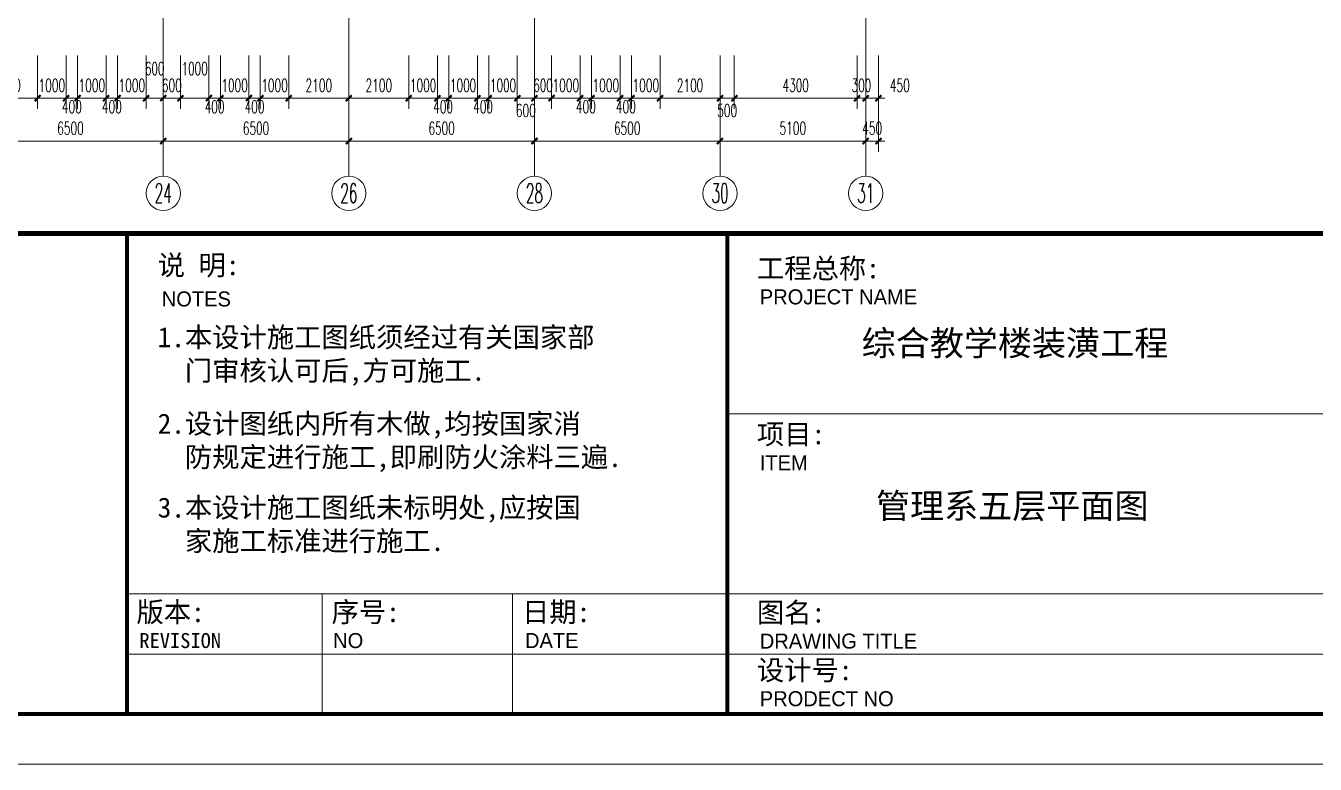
# Model space of a CAD drawing. Extents: x 2719331 to 3465925, y -270324 to -167476.
# Drawn here: x 3397543 to 3442701, y -269703 to -243851 of the extents above; entities that cross this region are included whole.
import ezdxf
from ezdxf.enums import TextEntityAlignment as Align

# ---------------------------------------------------------------- set-up
doc = ezdxf.new("R2010")
doc.units = 0
doc.header["$LTSCALE"] = 1500
doc.header["$MEASUREMENT"] = 0
doc.layers.get('0').update_dxf_attribs({"linetype": 'CONTINUOUS', "lineweight": 0})
doc.layers.get('DEFPOINTS').update_dxf_attribs({"linetype": 'CONTINUOUS', "lineweight": 5})
for name, color, linetype, lineweight in [('AXIS', 7, 'CONTINUOUS', 5), ('AXIS_TEXT', 7, 'CONTINUOUS', 5), ('我的', 7, 'CONTINUOUS', 5)]:
    doc.layers.add(name, color=color, linetype=linetype, lineweight=lineweight)
doc.styles.add('COMPLEX', font='COMPLEX')
doc.styles.add('DIM_FONT', font='romans.shx', dxfattribs={"width": 0.6})
doc.styles.get("Standard").update_dxf_attribs({"font": 'SIMHEI.TTF', "height": 1.2})
doc.dimstyles.new('DIMN150', dxfattribs={"dimscale": 1.5, "dimtxt": 300, "dimasz": 1, "dimexe": 250, "dimexo": 300, "dimgap": 150, "dimtad": 1, "dimdec": 0, "dimdsep": 46, "dimtxsty": 'DIM_FONT', "dimblk": '_DIMX', "dimcen": 2.5, "dimdle": 0.3, "dimclrd": 7, "dimclre": 256, "dimclrt": 256, "dimadec": 0, "dimazin": 0, "dimtfac": 1, "dimtdec": 0, "dimtix": 1, "dimtmove": 2, "dimatfit": 3, "dimldrblk": '_DIMX', "dimfxl": 1, "dimtvp": 1, "dimtolj": 1, "dimtzin": 0, "dimlwd": -1, "dimlwe": -1, "dimarcsym": 0})

# ---------------------------------------------------------------- blocks, each defined once
blk = doc.blocks.new('_AXISO')
blk.add_circle((0, 0), 0.5)
at = {"layer": 'AXIS_TEXT', "style": 'COMPLEX', "width": 1.041667}
blk.add_attdef('A', text='', height=0.56, dxfattribs=at).set_placement((-0.25, -0.28), (0.25, -0.28), align=Align.FIT)
blk = doc.blocks.new('_DIMX')
blk.add_line((-150, 0), (150, 0))
at = {"const_width": 50}
blk.add_lwpolyline([(-70, -70), (70, 70)], dxfattribs=at)
blk = doc.blocks.new('*D1320')
at = {"layer": 'DEFPOINTS', "color": 0, "lineweight": 25}
for p in [(3421857, -244449), (3426957, -244436), (3421857, -247886)]:
    blk.add_point(p, dxfattribs=at)
at = {"layer": '我的'}
for p, q in [((3421857, -244899), (3421857, -248261)), ((3426957, -244886), (3426957, -248261))]:
    blk.add_line(p, q, dxfattribs=at)
at = {"layer": '我的', "color": 7}
blk.add_line((3426956, -247886), (3421859, -247886), dxfattribs=at)
at = {"layer": '我的', "color": 7, "xscale": 1.5, "yscale": 1.5, "zscale": 1.5, "rotation": 180}
blk.add_blockref('_DIMX', (3421857, -247886), dxfattribs=at)
at = {"layer": '我的', "color": 7, "xscale": 1.5, "yscale": 1.5, "zscale": 1.5}
blk.add_blockref('_DIMX', (3426957, -247886), dxfattribs=at)
at = {"layer": '我的', "lineweight": 0, "insert": (3424407, -247436), "char_height": 450, "attachment_point": 5, "style": 'DIM_FONT'}
blk.add_mtext('\\A1;5100', dxfattribs=at)
blk = doc.blocks.new('*D1321')
at = {"layer": 'DEFPOINTS', "color": 0, "lineweight": 25}
for p in [(3400357, -244436), (3400757, -244436), (3400357, -246386)]:
    blk.add_point(p, dxfattribs=at)
at = {"layer": '我的'}
for p, q in [((3400357, -244886), (3400357, -246761)), ((3400757, -244886), (3400757, -246761))]:
    blk.add_line(p, q, dxfattribs=at)
at = {"layer": '我的', "color": 7}
for p, q in [((3400356, -246386), (3400354, -246386)), ((3400757, -246386), (3400357, -246386)), ((3400759, -246386), (3400760, -246386))]:
    blk.add_line(p, q, dxfattribs=at)
at = {"layer": '我的', "color": 7, "xscale": 1.5, "yscale": 1.5, "zscale": 1.5}
blk.add_blockref('_DIMX', (3400357, -246386), dxfattribs=at)
at = {"layer": '我的', "color": 7, "xscale": 1.5, "yscale": 1.5, "zscale": 1.5, "rotation": 180}
blk.add_blockref('_DIMX', (3400757, -246386), dxfattribs=at)
at = {"layer": '我的', "lineweight": 0, "insert": (3400557, -246686), "char_height": 450, "attachment_point": 5, "style": 'DIM_FONT'}
blk.add_mtext('\\A1;400', dxfattribs=at)
blk = doc.blocks.new('*D1322')
at = {"layer": 'DEFPOINTS', "color": 0, "lineweight": 25}
for p in [(3399357, -244436), (3400357, -244436), (3399357, -246386)]:
    blk.add_point(p, dxfattribs=at)
at = {"layer": '我的'}
for p, q in [((3399357, -244886), (3399357, -246761)), ((3400357, -244886), (3400357, -246761))]:
    blk.add_line(p, q, dxfattribs=at)
at = {"layer": '我的', "color": 7}
for p, q in [((3399356, -246386), (3399354, -246386)), ((3400357, -246386), (3399357, -246386)), ((3400359, -246386), (3400360, -246386))]:
    blk.add_line(p, q, dxfattribs=at)
at = {"layer": '我的', "color": 7, "xscale": 1.5, "yscale": 1.5, "zscale": 1.5}
blk.add_blockref('_DIMX', (3399357, -246386), dxfattribs=at)
at = {"layer": '我的', "color": 7, "xscale": 1.5, "yscale": 1.5, "zscale": 1.5, "rotation": 180}
blk.add_blockref('_DIMX', (3400357, -246386), dxfattribs=at)
at = {"layer": '我的', "lineweight": 0, "insert": (3399857, -245936), "char_height": 450, "attachment_point": 5, "style": 'DIM_FONT'}
blk.add_mtext('\\A1;1000', dxfattribs=at)
blk = doc.blocks.new('*D1323')
at = {"layer": 'DEFPOINTS', "color": 0, "lineweight": 25}
for p in [(3398957, -244436), (3399357, -244436), (3398957, -246386)]:
    blk.add_point(p, dxfattribs=at)
at = {"layer": '我的'}
for p, q in [((3398957, -244886), (3398957, -246761)), ((3399357, -244886), (3399357, -246761))]:
    blk.add_line(p, q, dxfattribs=at)
at = {"layer": '我的', "color": 7}
for p, q in [((3398956, -246386), (3398954, -246386)), ((3399357, -246386), (3398957, -246386)), ((3399359, -246386), (3399360, -246386))]:
    blk.add_line(p, q, dxfattribs=at)
at = {"layer": '我的', "color": 7, "xscale": 1.5, "yscale": 1.5, "zscale": 1.5}
blk.add_blockref('_DIMX', (3398957, -246386), dxfattribs=at)
at = {"layer": '我的', "color": 7, "xscale": 1.5, "yscale": 1.5, "zscale": 1.5, "rotation": 180}
blk.add_blockref('_DIMX', (3399357, -246386), dxfattribs=at)
at = {"layer": '我的', "lineweight": 0, "insert": (3399157, -246686), "char_height": 450, "attachment_point": 5, "style": 'DIM_FONT'}
blk.add_mtext('\\A1;400', dxfattribs=at)
blk = doc.blocks.new('*D1324')
at = {"layer": 'DEFPOINTS', "color": 0, "lineweight": 25}
for p in [(3397957, -244436), (3398957, -244436), (3397957, -246386)]:
    blk.add_point(p, dxfattribs=at)
at = {"layer": '我的'}
for p, q in [((3397957, -244886), (3397957, -246761)), ((3398957, -244886), (3398957, -246761))]:
    blk.add_line(p, q, dxfattribs=at)
at = {"layer": '我的', "color": 7}
for p, q in [((3397956, -246386), (3397954, -246386)), ((3398957, -246386), (3397957, -246386)), ((3398959, -246386), (3398960, -246386))]:
    blk.add_line(p, q, dxfattribs=at)
at = {"layer": '我的', "color": 7, "xscale": 1.5, "yscale": 1.5, "zscale": 1.5}
blk.add_blockref('_DIMX', (3397957, -246386), dxfattribs=at)
at = {"layer": '我的', "color": 7, "xscale": 1.5, "yscale": 1.5, "zscale": 1.5, "rotation": 180}
blk.add_blockref('_DIMX', (3398957, -246386), dxfattribs=at)
at = {"layer": '我的', "lineweight": 0, "insert": (3398457, -245936), "char_height": 450, "attachment_point": 5, "style": 'DIM_FONT'}
blk.add_mtext('\\A1;1000', dxfattribs=at)
blk = doc.blocks.new('*D1329')
at = {"layer": 'DEFPOINTS', "color": 0, "lineweight": 25}
for p in [(3421857, -244436), (3422357, -244436), (3422357, -246386)]:
    blk.add_point(p, dxfattribs=at)
at = {"layer": '我的'}
for p, q in [((3421857, -244886), (3421857, -246761)), ((3422357, -244886), (3422357, -246761))]:
    blk.add_line(p, q, dxfattribs=at)
at = {"layer": '我的', "color": 7}
blk.add_line((3421859, -246386), (3422356, -246386), dxfattribs=at)
at = {"layer": '我的', "color": 7, "xscale": 1.5, "yscale": 1.5, "zscale": 1.5, "rotation": 180}
blk.add_blockref('_DIMX', (3421857, -246386), dxfattribs=at)
at = {"layer": '我的', "color": 7, "xscale": 1.5, "yscale": 1.5, "zscale": 1.5}
blk.add_blockref('_DIMX', (3422357, -246386), dxfattribs=at)
at = {"layer": '我的', "lineweight": 0, "insert": (3422107, -246818), "char_height": 450, "attachment_point": 5, "style": 'DIM_FONT'}
blk.add_mtext('\\A1;500', dxfattribs=at)
blk = doc.blocks.new('*D1330')
at = {"layer": 'DEFPOINTS', "color": 0, "lineweight": 25}
for p in [(3419757, -244436), (3421857, -244436), (3421857, -246386)]:
    blk.add_point(p, dxfattribs=at)
at = {"layer": '我的'}
for p, q in [((3419757, -244886), (3419757, -246761)), ((3421857, -244886), (3421857, -246761))]:
    blk.add_line(p, q, dxfattribs=at)
at = {"layer": '我的', "color": 7}
blk.add_line((3419759, -246386), (3421856, -246386), dxfattribs=at)
at = {"layer": '我的', "color": 7, "xscale": 1.5, "yscale": 1.5, "zscale": 1.5, "rotation": 180}
blk.add_blockref('_DIMX', (3419757, -246386), dxfattribs=at)
at = {"layer": '我的', "color": 7, "xscale": 1.5, "yscale": 1.5, "zscale": 1.5}
blk.add_blockref('_DIMX', (3421857, -246386), dxfattribs=at)
at = {"layer": '我的', "lineweight": 0, "insert": (3420807, -245936), "char_height": 450, "attachment_point": 5, "style": 'DIM_FONT'}
blk.add_mtext('\\A1;2100', dxfattribs=at)
blk = doc.blocks.new('*D1332')
at = {"layer": 'DEFPOINTS', "color": 0, "lineweight": 25}
for p in [(3426957, -244436), (3427407, -244886), (3427407, -247886)]:
    blk.add_point(p, dxfattribs=at)
at = {"layer": '我的'}
for p, q in [((3426957, -244886), (3426957, -248261)), ((3427407, -245336), (3427407, -248261))]:
    blk.add_line(p, q, dxfattribs=at)
at = {"layer": '我的', "color": 7}
for p, q in [((3426956, -247886), (3426954, -247886)), ((3426957, -247886), (3427407, -247886)), ((3427409, -247886), (3427410, -247886))]:
    blk.add_line(p, q, dxfattribs=at)
at = {"layer": '我的', "color": 7, "xscale": 1.5, "yscale": 1.5, "zscale": 1.5}
blk.add_blockref('_DIMX', (3426957, -247886), dxfattribs=at)
at = {"layer": '我的', "color": 7, "xscale": 1.5, "yscale": 1.5, "zscale": 1.5, "rotation": 180}
blk.add_blockref('_DIMX', (3427407, -247886), dxfattribs=at)
at = {"layer": '我的', "lineweight": 0, "insert": (3427182, -247436), "char_height": 450, "attachment_point": 5, "style": 'DIM_FONT'}
blk.add_mtext('\\A1;450', dxfattribs=at)
blk = doc.blocks.new('*D1344')
at = {"layer": 'DEFPOINTS', "color": 0, "lineweight": 25}
for p in [(3395857, -244436), (3397957, -244436), (3397957, -246386)]:
    blk.add_point(p, dxfattribs=at)
at = {"layer": '我的'}
for p, q in [((3395857, -244886), (3395857, -246761)), ((3397957, -244886), (3397957, -246761))]:
    blk.add_line(p, q, dxfattribs=at)
at = {"layer": '我的', "color": 7}
blk.add_line((3395859, -246386), (3397956, -246386), dxfattribs=at)
at = {"layer": '我的', "color": 7, "xscale": 1.5, "yscale": 1.5, "zscale": 1.5, "rotation": 180}
blk.add_blockref('_DIMX', (3395857, -246386), dxfattribs=at)
at = {"layer": '我的', "color": 7, "xscale": 1.5, "yscale": 1.5, "zscale": 1.5}
blk.add_blockref('_DIMX', (3397957, -246386), dxfattribs=at)
at = {"layer": '我的', "lineweight": 0, "insert": (3396907, -245936), "char_height": 450, "attachment_point": 5, "style": 'DIM_FONT'}
blk.add_mtext('\\A1;2100', dxfattribs=at)
blk = doc.blocks.new('*D1345')
at = {"layer": 'DEFPOINTS', "color": 0, "lineweight": 25}
for p in [(3400757, -244436), (3401757, -244436), (3401757, -246386)]:
    blk.add_point(p, dxfattribs=at)
at = {"layer": '我的'}
for p, q in [((3400757, -244886), (3400757, -246761)), ((3401757, -244886), (3401757, -246761))]:
    blk.add_line(p, q, dxfattribs=at)
at = {"layer": '我的', "color": 7}
for p, q in [((3400756, -246386), (3400754, -246386)), ((3400757, -246386), (3401757, -246386)), ((3401759, -246386), (3401760, -246386))]:
    blk.add_line(p, q, dxfattribs=at)
at = {"layer": '我的', "color": 7, "xscale": 1.5, "yscale": 1.5, "zscale": 1.5}
blk.add_blockref('_DIMX', (3400757, -246386), dxfattribs=at)
at = {"layer": '我的', "color": 7, "xscale": 1.5, "yscale": 1.5, "zscale": 1.5, "rotation": 180}
blk.add_blockref('_DIMX', (3401757, -246386), dxfattribs=at)
at = {"layer": '我的', "lineweight": 0, "insert": (3401257, -245936), "char_height": 450, "attachment_point": 5, "style": 'DIM_FONT'}
blk.add_mtext('\\A1;1000', dxfattribs=at)
blk = doc.blocks.new('*D1346')
at = {"layer": 'DEFPOINTS', "color": 0, "lineweight": 25}
for p in [(3401757, -244436), (3402357, -244436), (3401757, -246386)]:
    blk.add_point(p, dxfattribs=at)
at = {"layer": '我的'}
for p, q in [((3401757, -244886), (3401757, -246761)), ((3402357, -244886), (3402357, -246761))]:
    blk.add_line(p, q, dxfattribs=at)
at = {"layer": '我的', "color": 7}
blk.add_line((3402356, -246386), (3401759, -246386), dxfattribs=at)
at = {"layer": '我的', "color": 7, "xscale": 1.5, "yscale": 1.5, "zscale": 1.5, "rotation": 180}
blk.add_blockref('_DIMX', (3401757, -246386), dxfattribs=at)
at = {"layer": '我的', "color": 7, "xscale": 1.5, "yscale": 1.5, "zscale": 1.5}
blk.add_blockref('_DIMX', (3402357, -246386), dxfattribs=at)
at = {"layer": '我的', "lineweight": 0, "insert": (3402057, -245349), "char_height": 450, "attachment_point": 5, "style": 'DIM_FONT'}
blk.add_mtext('\\A1;600', dxfattribs=at)
blk = doc.blocks.new('*D1347')
at = {"layer": 'DEFPOINTS', "color": 0, "lineweight": 25}
for p in [(3402357, -244436), (3402957, -244436), (3402957, -246386)]:
    blk.add_point(p, dxfattribs=at)
at = {"layer": '我的'}
for p, q in [((3402357, -244886), (3402357, -246761)), ((3402957, -244886), (3402957, -246761))]:
    blk.add_line(p, q, dxfattribs=at)
at = {"layer": '我的', "color": 7}
for p, q in [((3402356, -246386), (3402354, -246386)), ((3402357, -246386), (3402957, -246386)), ((3402959, -246386), (3402960, -246386))]:
    blk.add_line(p, q, dxfattribs=at)
at = {"layer": '我的', "color": 7, "xscale": 1.5, "yscale": 1.5, "zscale": 1.5}
blk.add_blockref('_DIMX', (3402357, -246386), dxfattribs=at)
at = {"layer": '我的', "color": 7, "xscale": 1.5, "yscale": 1.5, "zscale": 1.5, "rotation": 180}
blk.add_blockref('_DIMX', (3402957, -246386), dxfattribs=at)
at = {"layer": '我的', "lineweight": 0, "insert": (3402657, -245936), "char_height": 450, "attachment_point": 5, "style": 'DIM_FONT'}
blk.add_mtext('\\A1;600', dxfattribs=at)
blk = doc.blocks.new('*D1348')
at = {"layer": 'DEFPOINTS', "color": 0, "lineweight": 25}
for p in [(3403957, -244436), (3404357, -244436), (3404357, -246386)]:
    blk.add_point(p, dxfattribs=at)
at = {"layer": '我的'}
for p, q in [((3403957, -244886), (3403957, -246761)), ((3404357, -244886), (3404357, -246761))]:
    blk.add_line(p, q, dxfattribs=at)
at = {"layer": '我的', "color": 7}
for p, q in [((3403956, -246386), (3403954, -246386)), ((3403957, -246386), (3404357, -246386)), ((3404359, -246386), (3404360, -246386))]:
    blk.add_line(p, q, dxfattribs=at)
at = {"layer": '我的', "color": 7, "xscale": 1.5, "yscale": 1.5, "zscale": 1.5}
blk.add_blockref('_DIMX', (3403957, -246386), dxfattribs=at)
at = {"layer": '我的', "color": 7, "xscale": 1.5, "yscale": 1.5, "zscale": 1.5, "rotation": 180}
blk.add_blockref('_DIMX', (3404357, -246386), dxfattribs=at)
at = {"layer": '我的', "lineweight": 0, "insert": (3404157, -246686), "char_height": 450, "attachment_point": 5, "style": 'DIM_FONT'}
blk.add_mtext('\\A1;400', dxfattribs=at)
blk = doc.blocks.new('*D1349')
at = {"layer": 'DEFPOINTS', "color": 0, "lineweight": 25}
for p in [(3404357, -244436), (3405357, -244436), (3405357, -246386)]:
    blk.add_point(p, dxfattribs=at)
at = {"layer": '我的'}
for p, q in [((3404357, -244886), (3404357, -246761)), ((3405357, -244886), (3405357, -246761))]:
    blk.add_line(p, q, dxfattribs=at)
at = {"layer": '我的', "color": 7}
for p, q in [((3404356, -246386), (3404354, -246386)), ((3404357, -246386), (3405357, -246386)), ((3405359, -246386), (3405360, -246386))]:
    blk.add_line(p, q, dxfattribs=at)
at = {"layer": '我的', "color": 7, "xscale": 1.5, "yscale": 1.5, "zscale": 1.5}
blk.add_blockref('_DIMX', (3404357, -246386), dxfattribs=at)
at = {"layer": '我的', "color": 7, "xscale": 1.5, "yscale": 1.5, "zscale": 1.5, "rotation": 180}
blk.add_blockref('_DIMX', (3405357, -246386), dxfattribs=at)
at = {"layer": '我的', "lineweight": 0, "insert": (3404857, -245936), "char_height": 450, "attachment_point": 5, "style": 'DIM_FONT'}
blk.add_mtext('\\A1;1000', dxfattribs=at)
blk = doc.blocks.new('*D1350')
at = {"layer": 'DEFPOINTS', "color": 0, "lineweight": 25}
for p in [(3405357, -244436), (3405757, -244436), (3405757, -246386)]:
    blk.add_point(p, dxfattribs=at)
at = {"layer": '我的'}
for p, q in [((3405357, -244886), (3405357, -246761)), ((3405757, -244886), (3405757, -246761))]:
    blk.add_line(p, q, dxfattribs=at)
at = {"layer": '我的', "color": 7}
for p, q in [((3405356, -246386), (3405354, -246386)), ((3405357, -246386), (3405757, -246386)), ((3405759, -246386), (3405760, -246386))]:
    blk.add_line(p, q, dxfattribs=at)
at = {"layer": '我的', "color": 7, "xscale": 1.5, "yscale": 1.5, "zscale": 1.5}
blk.add_blockref('_DIMX', (3405357, -246386), dxfattribs=at)
at = {"layer": '我的', "color": 7, "xscale": 1.5, "yscale": 1.5, "zscale": 1.5, "rotation": 180}
blk.add_blockref('_DIMX', (3405757, -246386), dxfattribs=at)
at = {"layer": '我的', "lineweight": 0, "insert": (3405557, -246686), "char_height": 450, "attachment_point": 5, "style": 'DIM_FONT'}
blk.add_mtext('\\A1;400', dxfattribs=at)
blk = doc.blocks.new('*D1351')
at = {"layer": 'DEFPOINTS', "color": 0, "lineweight": 25}
for p in [(3405757, -244436), (3406757, -244436), (3406757, -246386)]:
    blk.add_point(p, dxfattribs=at)
at = {"layer": '我的'}
for p, q in [((3405757, -244886), (3405757, -246761)), ((3406757, -244886), (3406757, -246761))]:
    blk.add_line(p, q, dxfattribs=at)
at = {"layer": '我的', "color": 7}
for p, q in [((3405756, -246386), (3405754, -246386)), ((3405757, -246386), (3406757, -246386)), ((3406759, -246386), (3406760, -246386))]:
    blk.add_line(p, q, dxfattribs=at)
at = {"layer": '我的', "color": 7, "xscale": 1.5, "yscale": 1.5, "zscale": 1.5}
blk.add_blockref('_DIMX', (3405757, -246386), dxfattribs=at)
at = {"layer": '我的', "color": 7, "xscale": 1.5, "yscale": 1.5, "zscale": 1.5, "rotation": 180}
blk.add_blockref('_DIMX', (3406757, -246386), dxfattribs=at)
at = {"layer": '我的', "lineweight": 0, "insert": (3406257, -245936), "char_height": 450, "attachment_point": 5, "style": 'DIM_FONT'}
blk.add_mtext('\\A1;1000', dxfattribs=at)
blk = doc.blocks.new('*D1352')
at = {"layer": 'DEFPOINTS', "color": 0, "lineweight": 25}
for p in [(3402957, -244436), (3403957, -244436), (3402957, -246386)]:
    blk.add_point(p, dxfattribs=at)
at = {"layer": '我的'}
for p, q in [((3402957, -244886), (3402957, -246761)), ((3403957, -244886), (3403957, -246761))]:
    blk.add_line(p, q, dxfattribs=at)
at = {"layer": '我的', "color": 7}
blk.add_line((3403956, -246386), (3402959, -246386), dxfattribs=at)
at = {"layer": '我的', "color": 7, "xscale": 1.5, "yscale": 1.5, "zscale": 1.5, "rotation": 180}
blk.add_blockref('_DIMX', (3402957, -246386), dxfattribs=at)
at = {"layer": '我的', "color": 7, "xscale": 1.5, "yscale": 1.5, "zscale": 1.5}
blk.add_blockref('_DIMX', (3403957, -246386), dxfattribs=at)
at = {"layer": '我的', "lineweight": 0, "insert": (3403457, -245349), "char_height": 450, "attachment_point": 5, "style": 'DIM_FONT'}
blk.add_mtext('\\A1;1000', dxfattribs=at)
blk = doc.blocks.new('*D1354')
at = {"layer": 'DEFPOINTS', "color": 0, "lineweight": 25}
for p in [(3395857, -244436), (3402357, -244436), (3395857, -247886)]:
    blk.add_point(p, dxfattribs=at)
at = {"layer": '我的'}
for p, q in [((3395857, -244886), (3395857, -248261)), ((3402357, -244886), (3402357, -248261))]:
    blk.add_line(p, q, dxfattribs=at)
at = {"layer": '我的', "color": 7}
blk.add_line((3402356, -247886), (3395859, -247886), dxfattribs=at)
at = {"layer": '我的', "color": 7, "xscale": 1.5, "yscale": 1.5, "zscale": 1.5, "rotation": 180}
blk.add_blockref('_DIMX', (3395857, -247886), dxfattribs=at)
at = {"layer": '我的', "color": 7, "xscale": 1.5, "yscale": 1.5, "zscale": 1.5}
blk.add_blockref('_DIMX', (3402357, -247886), dxfattribs=at)
at = {"layer": '我的', "lineweight": 0, "insert": (3399107, -247436), "char_height": 450, "attachment_point": 5, "style": 'DIM_FONT'}
blk.add_mtext('\\A1;6500', dxfattribs=at)
blk = doc.blocks.new('*D1355')
at = {"layer": 'DEFPOINTS', "color": 0, "lineweight": 25}
for p in [(3402357, -244436), (3408857, -244436), (3408857, -247886)]:
    blk.add_point(p, dxfattribs=at)
at = {"layer": '我的'}
for p, q in [((3402357, -244886), (3402357, -248261)), ((3408857, -244886), (3408857, -248261))]:
    blk.add_line(p, q, dxfattribs=at)
at = {"layer": '我的', "color": 7}
blk.add_line((3402359, -247886), (3408856, -247886), dxfattribs=at)
at = {"layer": '我的', "color": 7, "xscale": 1.5, "yscale": 1.5, "zscale": 1.5, "rotation": 180}
blk.add_blockref('_DIMX', (3402357, -247886), dxfattribs=at)
at = {"layer": '我的', "color": 7, "xscale": 1.5, "yscale": 1.5, "zscale": 1.5}
blk.add_blockref('_DIMX', (3408857, -247886), dxfattribs=at)
at = {"layer": '我的', "lineweight": 0, "insert": (3405607, -247436), "char_height": 450, "attachment_point": 5, "style": 'DIM_FONT'}
blk.add_mtext('\\A1;6500', dxfattribs=at)
blk = doc.blocks.new('*D1356')
at = {"layer": 'DEFPOINTS', "color": 0, "lineweight": 25}
for p in [(3408857, -244436), (3415357, -244436), (3408857, -247886)]:
    blk.add_point(p, dxfattribs=at)
at = {"layer": '我的'}
for p, q in [((3408857, -244886), (3408857, -248261)), ((3415357, -244886), (3415357, -248261))]:
    blk.add_line(p, q, dxfattribs=at)
at = {"layer": '我的', "color": 7}
blk.add_line((3415356, -247886), (3408859, -247886), dxfattribs=at)
at = {"layer": '我的', "color": 7, "xscale": 1.5, "yscale": 1.5, "zscale": 1.5, "rotation": 180}
blk.add_blockref('_DIMX', (3408857, -247886), dxfattribs=at)
at = {"layer": '我的', "color": 7, "xscale": 1.5, "yscale": 1.5, "zscale": 1.5}
blk.add_blockref('_DIMX', (3415357, -247886), dxfattribs=at)
at = {"layer": '我的', "lineweight": 0, "insert": (3412107, -247436), "char_height": 450, "attachment_point": 5, "style": 'DIM_FONT'}
blk.add_mtext('\\A1;6500', dxfattribs=at)
blk = doc.blocks.new('*D1357')
at = {"layer": 'DEFPOINTS', "color": 0, "lineweight": 25}
for p in [(3415357, -244436), (3421857, -244436), (3421857, -247886)]:
    blk.add_point(p, dxfattribs=at)
at = {"layer": '我的'}
for p, q in [((3415357, -244886), (3415357, -248261)), ((3421857, -244886), (3421857, -248261))]:
    blk.add_line(p, q, dxfattribs=at)
at = {"layer": '我的', "color": 7}
blk.add_line((3415359, -247886), (3421856, -247886), dxfattribs=at)
at = {"layer": '我的', "color": 7, "xscale": 1.5, "yscale": 1.5, "zscale": 1.5, "rotation": 180}
blk.add_blockref('_DIMX', (3415357, -247886), dxfattribs=at)
at = {"layer": '我的', "color": 7, "xscale": 1.5, "yscale": 1.5, "zscale": 1.5}
blk.add_blockref('_DIMX', (3421857, -247886), dxfattribs=at)
at = {"layer": '我的', "lineweight": 0, "insert": (3418607, -247436), "char_height": 450, "attachment_point": 5, "style": 'DIM_FONT'}
blk.add_mtext('\\A1;6500', dxfattribs=at)
blk = doc.blocks.new('*D1358')
at = {"layer": 'DEFPOINTS', "color": 0, "lineweight": 25}
for p in [(3411957, -244436), (3412357, -244436), (3412357, -246386)]:
    blk.add_point(p, dxfattribs=at)
at = {"layer": '我的'}
for p, q in [((3411957, -244886), (3411957, -246761)), ((3412357, -244886), (3412357, -246761))]:
    blk.add_line(p, q, dxfattribs=at)
at = {"layer": '我的', "color": 7}
for p, q in [((3411956, -246386), (3411954, -246386)), ((3411957, -246386), (3412357, -246386)), ((3412359, -246386), (3412360, -246386))]:
    blk.add_line(p, q, dxfattribs=at)
at = {"layer": '我的', "color": 7, "xscale": 1.5, "yscale": 1.5, "zscale": 1.5}
blk.add_blockref('_DIMX', (3411957, -246386), dxfattribs=at)
at = {"layer": '我的', "color": 7, "xscale": 1.5, "yscale": 1.5, "zscale": 1.5, "rotation": 180}
blk.add_blockref('_DIMX', (3412357, -246386), dxfattribs=at)
at = {"layer": '我的', "lineweight": 0, "insert": (3412157, -246686), "char_height": 450, "attachment_point": 5, "style": 'DIM_FONT'}
blk.add_mtext('\\A1;400', dxfattribs=at)
blk = doc.blocks.new('*D1359')
at = {"layer": 'DEFPOINTS', "color": 0, "lineweight": 25}
for p in [(3412357, -244436), (3413357, -244436), (3413357, -246386)]:
    blk.add_point(p, dxfattribs=at)
at = {"layer": '我的'}
for p, q in [((3412357, -244886), (3412357, -246761)), ((3413357, -244886), (3413357, -246761))]:
    blk.add_line(p, q, dxfattribs=at)
at = {"layer": '我的', "color": 7}
for p, q in [((3412356, -246386), (3412354, -246386)), ((3412357, -246386), (3413357, -246386)), ((3413359, -246386), (3413360, -246386))]:
    blk.add_line(p, q, dxfattribs=at)
at = {"layer": '我的', "color": 7, "xscale": 1.5, "yscale": 1.5, "zscale": 1.5}
blk.add_blockref('_DIMX', (3412357, -246386), dxfattribs=at)
at = {"layer": '我的', "color": 7, "xscale": 1.5, "yscale": 1.5, "zscale": 1.5, "rotation": 180}
blk.add_blockref('_DIMX', (3413357, -246386), dxfattribs=at)
at = {"layer": '我的', "lineweight": 0, "insert": (3412857, -245936), "char_height": 450, "attachment_point": 5, "style": 'DIM_FONT'}
blk.add_mtext('\\A1;1000', dxfattribs=at)
blk = doc.blocks.new('*D1360')
at = {"layer": 'DEFPOINTS', "color": 0, "lineweight": 25}
for p in [(3413357, -244436), (3413757, -244436), (3413757, -246386)]:
    blk.add_point(p, dxfattribs=at)
at = {"layer": '我的'}
for p, q in [((3413357, -244886), (3413357, -246761)), ((3413757, -244886), (3413757, -246761))]:
    blk.add_line(p, q, dxfattribs=at)
at = {"layer": '我的', "color": 7}
for p, q in [((3413356, -246386), (3413354, -246386)), ((3413357, -246386), (3413757, -246386)), ((3413759, -246386), (3413760, -246386))]:
    blk.add_line(p, q, dxfattribs=at)
at = {"layer": '我的', "color": 7, "xscale": 1.5, "yscale": 1.5, "zscale": 1.5}
blk.add_blockref('_DIMX', (3413357, -246386), dxfattribs=at)
at = {"layer": '我的', "color": 7, "xscale": 1.5, "yscale": 1.5, "zscale": 1.5, "rotation": 180}
blk.add_blockref('_DIMX', (3413757, -246386), dxfattribs=at)
at = {"layer": '我的', "lineweight": 0, "insert": (3413557, -246686), "char_height": 450, "attachment_point": 5, "style": 'DIM_FONT'}
blk.add_mtext('\\A1;400', dxfattribs=at)
blk = doc.blocks.new('*D1361')
at = {"layer": 'DEFPOINTS', "color": 0, "lineweight": 25}
for p in [(3413757, -244436), (3414757, -244436), (3414757, -246386)]:
    blk.add_point(p, dxfattribs=at)
at = {"layer": '我的'}
for p, q in [((3413757, -244886), (3413757, -246761)), ((3414757, -244886), (3414757, -246761))]:
    blk.add_line(p, q, dxfattribs=at)
at = {"layer": '我的', "color": 7}
for p, q in [((3413756, -246386), (3413754, -246386)), ((3413757, -246386), (3414757, -246386)), ((3414759, -246386), (3414760, -246386))]:
    blk.add_line(p, q, dxfattribs=at)
at = {"layer": '我的', "color": 7, "xscale": 1.5, "yscale": 1.5, "zscale": 1.5}
blk.add_blockref('_DIMX', (3413757, -246386), dxfattribs=at)
at = {"layer": '我的', "color": 7, "xscale": 1.5, "yscale": 1.5, "zscale": 1.5, "rotation": 180}
blk.add_blockref('_DIMX', (3414757, -246386), dxfattribs=at)
at = {"layer": '我的', "lineweight": 0, "insert": (3414257, -245936), "char_height": 450, "attachment_point": 5, "style": 'DIM_FONT'}
blk.add_mtext('\\A1;1000', dxfattribs=at)
blk = doc.blocks.new('*D1362')
at = {"layer": 'DEFPOINTS', "color": 0, "lineweight": 25}
for p in [(3410957, -244436), (3411957, -244436), (3410957, -246386)]:
    blk.add_point(p, dxfattribs=at)
at = {"layer": '我的'}
for p, q in [((3410957, -244886), (3410957, -246761)), ((3411957, -244886), (3411957, -246761))]:
    blk.add_line(p, q, dxfattribs=at)
at = {"layer": '我的', "color": 7}
for p, q in [((3410956, -246386), (3410954, -246386)), ((3411957, -246386), (3410957, -246386)), ((3411959, -246386), (3411960, -246386))]:
    blk.add_line(p, q, dxfattribs=at)
at = {"layer": '我的', "color": 7, "xscale": 1.5, "yscale": 1.5, "zscale": 1.5}
blk.add_blockref('_DIMX', (3410957, -246386), dxfattribs=at)
at = {"layer": '我的', "color": 7, "xscale": 1.5, "yscale": 1.5, "zscale": 1.5, "rotation": 180}
blk.add_blockref('_DIMX', (3411957, -246386), dxfattribs=at)
at = {"layer": '我的', "lineweight": 0, "insert": (3411457, -245936), "char_height": 450, "attachment_point": 5, "style": 'DIM_FONT'}
blk.add_mtext('\\A1;1000', dxfattribs=at)
blk = doc.blocks.new('*D1363')
at = {"layer": 'DEFPOINTS', "color": 0, "lineweight": 25}
for p in [(3406757, -244436), (3408857, -244436), (3406757, -246386)]:
    blk.add_point(p, dxfattribs=at)
at = {"layer": '我的'}
for p, q in [((3406757, -244886), (3406757, -246761)), ((3408857, -244886), (3408857, -246761))]:
    blk.add_line(p, q, dxfattribs=at)
at = {"layer": '我的', "color": 7}
blk.add_line((3408856, -246386), (3406759, -246386), dxfattribs=at)
at = {"layer": '我的', "color": 7, "xscale": 1.5, "yscale": 1.5, "zscale": 1.5, "rotation": 180}
blk.add_blockref('_DIMX', (3406757, -246386), dxfattribs=at)
at = {"layer": '我的', "color": 7, "xscale": 1.5, "yscale": 1.5, "zscale": 1.5}
blk.add_blockref('_DIMX', (3408857, -246386), dxfattribs=at)
at = {"layer": '我的', "lineweight": 0, "insert": (3407807, -245936), "char_height": 450, "attachment_point": 5, "style": 'DIM_FONT'}
blk.add_mtext('\\A1;2100', dxfattribs=at)
blk = doc.blocks.new('*D1364')
at = {"layer": 'DEFPOINTS', "color": 0, "lineweight": 25}
for p in [(3408857, -244436), (3410957, -244436), (3410957, -246386)]:
    blk.add_point(p, dxfattribs=at)
at = {"layer": '我的'}
for p, q in [((3408857, -244886), (3408857, -246761)), ((3410957, -244886), (3410957, -246761))]:
    blk.add_line(p, q, dxfattribs=at)
at = {"layer": '我的', "color": 7}
blk.add_line((3408859, -246386), (3410956, -246386), dxfattribs=at)
at = {"layer": '我的', "color": 7, "xscale": 1.5, "yscale": 1.5, "zscale": 1.5, "rotation": 180}
blk.add_blockref('_DIMX', (3408857, -246386), dxfattribs=at)
at = {"layer": '我的', "color": 7, "xscale": 1.5, "yscale": 1.5, "zscale": 1.5}
blk.add_blockref('_DIMX', (3410957, -246386), dxfattribs=at)
at = {"layer": '我的', "lineweight": 0, "insert": (3409907, -245936), "char_height": 450, "attachment_point": 5, "style": 'DIM_FONT'}
blk.add_mtext('\\A1;2100', dxfattribs=at)
blk = doc.blocks.new('*D1365')
at = {"layer": 'DEFPOINTS', "color": 0, "lineweight": 25}
for p in [(3415357, -244436), (3415957, -244436), (3415957, -246386)]:
    blk.add_point(p, dxfattribs=at)
at = {"layer": '我的'}
for p, q in [((3415357, -244886), (3415357, -246761)), ((3415957, -244886), (3415957, -246761))]:
    blk.add_line(p, q, dxfattribs=at)
at = {"layer": '我的', "color": 7}
for p, q in [((3415356, -246386), (3415354, -246386)), ((3415357, -246386), (3415957, -246386)), ((3415959, -246386), (3415960, -246386))]:
    blk.add_line(p, q, dxfattribs=at)
at = {"layer": '我的', "color": 7, "xscale": 1.5, "yscale": 1.5, "zscale": 1.5}
blk.add_blockref('_DIMX', (3415357, -246386), dxfattribs=at)
at = {"layer": '我的', "color": 7, "xscale": 1.5, "yscale": 1.5, "zscale": 1.5, "rotation": 180}
blk.add_blockref('_DIMX', (3415957, -246386), dxfattribs=at)
at = {"layer": '我的', "lineweight": 0, "insert": (3415657, -245936), "char_height": 450, "attachment_point": 5, "style": 'DIM_FONT'}
blk.add_mtext('\\A1;600', dxfattribs=at)
blk = doc.blocks.new('*D1366')
at = {"layer": 'DEFPOINTS', "color": 0, "lineweight": 25}
for p in [(3414757, -244436), (3415357, -244436), (3414757, -246386)]:
    blk.add_point(p, dxfattribs=at)
at = {"layer": '我的'}
for p, q in [((3414757, -244886), (3414757, -246761)), ((3415357, -244886), (3415357, -246761))]:
    blk.add_line(p, q, dxfattribs=at)
at = {"layer": '我的', "color": 7}
blk.add_line((3415356, -246386), (3414759, -246386), dxfattribs=at)
at = {"layer": '我的', "color": 7, "xscale": 1.5, "yscale": 1.5, "zscale": 1.5, "rotation": 180}
blk.add_blockref('_DIMX', (3414757, -246386), dxfattribs=at)
at = {"layer": '我的', "color": 7, "xscale": 1.5, "yscale": 1.5, "zscale": 1.5}
blk.add_blockref('_DIMX', (3415357, -246386), dxfattribs=at)
at = {"layer": '我的', "lineweight": 0, "insert": (3415057, -246818), "char_height": 450, "attachment_point": 5, "style": 'DIM_FONT'}
blk.add_mtext('\\A1;600', dxfattribs=at)
blk = doc.blocks.new('*D1367')
at = {"layer": 'DEFPOINTS', "color": 0, "lineweight": 25}
for p in [(3418357, -244436), (3418757, -244436), (3418357, -246386)]:
    blk.add_point(p, dxfattribs=at)
at = {"layer": '我的'}
for p, q in [((3418357, -244886), (3418357, -246761)), ((3418757, -244886), (3418757, -246761))]:
    blk.add_line(p, q, dxfattribs=at)
at = {"layer": '我的', "color": 7}
for p, q in [((3418356, -246386), (3418354, -246386)), ((3418757, -246386), (3418357, -246386)), ((3418759, -246386), (3418760, -246386))]:
    blk.add_line(p, q, dxfattribs=at)
at = {"layer": '我的', "color": 7, "xscale": 1.5, "yscale": 1.5, "zscale": 1.5}
blk.add_blockref('_DIMX', (3418357, -246386), dxfattribs=at)
at = {"layer": '我的', "color": 7, "xscale": 1.5, "yscale": 1.5, "zscale": 1.5, "rotation": 180}
blk.add_blockref('_DIMX', (3418757, -246386), dxfattribs=at)
at = {"layer": '我的', "lineweight": 0, "insert": (3418557, -246686), "char_height": 450, "attachment_point": 5, "style": 'DIM_FONT'}
blk.add_mtext('\\A1;400', dxfattribs=at)
blk = doc.blocks.new('*D1368')
at = {"layer": 'DEFPOINTS', "color": 0, "lineweight": 25}
for p in [(3417357, -244436), (3418357, -244436), (3417357, -246386)]:
    blk.add_point(p, dxfattribs=at)
at = {"layer": '我的'}
for p, q in [((3417357, -244886), (3417357, -246761)), ((3418357, -244886), (3418357, -246761))]:
    blk.add_line(p, q, dxfattribs=at)
at = {"layer": '我的', "color": 7}
for p, q in [((3417356, -246386), (3417354, -246386)), ((3418357, -246386), (3417357, -246386)), ((3418359, -246386), (3418360, -246386))]:
    blk.add_line(p, q, dxfattribs=at)
at = {"layer": '我的', "color": 7, "xscale": 1.5, "yscale": 1.5, "zscale": 1.5}
blk.add_blockref('_DIMX', (3417357, -246386), dxfattribs=at)
at = {"layer": '我的', "color": 7, "xscale": 1.5, "yscale": 1.5, "zscale": 1.5, "rotation": 180}
blk.add_blockref('_DIMX', (3418357, -246386), dxfattribs=at)
at = {"layer": '我的', "lineweight": 0, "insert": (3417857, -245936), "char_height": 450, "attachment_point": 5, "style": 'DIM_FONT'}
blk.add_mtext('\\A1;1000', dxfattribs=at)
blk = doc.blocks.new('*D1369')
at = {"layer": 'DEFPOINTS', "color": 0, "lineweight": 25}
for p in [(3416957, -244436), (3417357, -244436), (3416957, -246386)]:
    blk.add_point(p, dxfattribs=at)
at = {"layer": '我的'}
for p, q in [((3416957, -244886), (3416957, -246761)), ((3417357, -244886), (3417357, -246761))]:
    blk.add_line(p, q, dxfattribs=at)
at = {"layer": '我的', "color": 7}
for p, q in [((3416956, -246386), (3416954, -246386)), ((3417357, -246386), (3416957, -246386)), ((3417359, -246386), (3417360, -246386))]:
    blk.add_line(p, q, dxfattribs=at)
at = {"layer": '我的', "color": 7, "xscale": 1.5, "yscale": 1.5, "zscale": 1.5}
blk.add_blockref('_DIMX', (3416957, -246386), dxfattribs=at)
at = {"layer": '我的', "color": 7, "xscale": 1.5, "yscale": 1.5, "zscale": 1.5, "rotation": 180}
blk.add_blockref('_DIMX', (3417357, -246386), dxfattribs=at)
at = {"layer": '我的', "lineweight": 0, "insert": (3417157, -246686), "char_height": 450, "attachment_point": 5, "style": 'DIM_FONT'}
blk.add_mtext('\\A1;400', dxfattribs=at)
blk = doc.blocks.new('*D1370')
at = {"layer": 'DEFPOINTS', "color": 0, "lineweight": 25}
for p in [(3415957, -244436), (3416957, -244436), (3415957, -246386)]:
    blk.add_point(p, dxfattribs=at)
at = {"layer": '我的'}
for p, q in [((3415957, -244886), (3415957, -246761)), ((3416957, -244886), (3416957, -246761))]:
    blk.add_line(p, q, dxfattribs=at)
at = {"layer": '我的', "color": 7}
for p, q in [((3415956, -246386), (3415954, -246386)), ((3416957, -246386), (3415957, -246386)), ((3416959, -246386), (3416960, -246386))]:
    blk.add_line(p, q, dxfattribs=at)
at = {"layer": '我的', "color": 7, "xscale": 1.5, "yscale": 1.5, "zscale": 1.5}
blk.add_blockref('_DIMX', (3415957, -246386), dxfattribs=at)
at = {"layer": '我的', "color": 7, "xscale": 1.5, "yscale": 1.5, "zscale": 1.5, "rotation": 180}
blk.add_blockref('_DIMX', (3416957, -246386), dxfattribs=at)
at = {"layer": '我的', "lineweight": 0, "insert": (3416457, -245936), "char_height": 450, "attachment_point": 5, "style": 'DIM_FONT'}
blk.add_mtext('\\A1;1000', dxfattribs=at)
blk = doc.blocks.new('*D1371')
at = {"layer": 'DEFPOINTS', "color": 0, "lineweight": 25}
for p in [(3418757, -244436), (3419757, -244436), (3419757, -246386)]:
    blk.add_point(p, dxfattribs=at)
at = {"layer": '我的'}
for p, q in [((3418757, -244886), (3418757, -246761)), ((3419757, -244886), (3419757, -246761))]:
    blk.add_line(p, q, dxfattribs=at)
at = {"layer": '我的', "color": 7}
for p, q in [((3418756, -246386), (3418754, -246386)), ((3418757, -246386), (3419757, -246386)), ((3419759, -246386), (3419760, -246386))]:
    blk.add_line(p, q, dxfattribs=at)
at = {"layer": '我的', "color": 7, "xscale": 1.5, "yscale": 1.5, "zscale": 1.5}
blk.add_blockref('_DIMX', (3418757, -246386), dxfattribs=at)
at = {"layer": '我的', "color": 7, "xscale": 1.5, "yscale": 1.5, "zscale": 1.5, "rotation": 180}
blk.add_blockref('_DIMX', (3419757, -246386), dxfattribs=at)
at = {"layer": '我的', "lineweight": 0, "insert": (3419257, -245936), "char_height": 450, "attachment_point": 5, "style": 'DIM_FONT'}
blk.add_mtext('\\A1;1000', dxfattribs=at)
blk = doc.blocks.new('*D1372')
at = {"layer": 'DEFPOINTS', "color": 0, "lineweight": 25}
for p in [(3422357, -244436), (3426657, -244436), (3426657, -246386)]:
    blk.add_point(p, dxfattribs=at)
at = {"layer": '我的'}
for p, q in [((3422357, -244886), (3422357, -246761)), ((3426657, -244886), (3426657, -246761))]:
    blk.add_line(p, q, dxfattribs=at)
at = {"layer": '我的', "color": 7}
blk.add_line((3422359, -246386), (3426656, -246386), dxfattribs=at)
at = {"layer": '我的', "color": 7, "xscale": 1.5, "yscale": 1.5, "zscale": 1.5, "rotation": 180}
blk.add_blockref('_DIMX', (3422357, -246386), dxfattribs=at)
at = {"layer": '我的', "color": 7, "xscale": 1.5, "yscale": 1.5, "zscale": 1.5}
blk.add_blockref('_DIMX', (3426657, -246386), dxfattribs=at)
at = {"layer": '我的', "lineweight": 0, "insert": (3424507, -245936), "char_height": 450, "attachment_point": 5, "style": 'DIM_FONT'}
blk.add_mtext('\\A1;4300', dxfattribs=at)
blk = doc.blocks.new('*D1373')
at = {"layer": 'DEFPOINTS', "color": 0, "lineweight": 25}
for p in [(3426657, -244436), (3426957, -244436), (3426657, -246386)]:
    blk.add_point(p, dxfattribs=at)
at = {"layer": '我的'}
for p, q in [((3426657, -244886), (3426657, -246761)), ((3426957, -244886), (3426957, -246761))]:
    blk.add_line(p, q, dxfattribs=at)
at = {"layer": '我的', "color": 7}
for p, q in [((3426656, -246386), (3426654, -246386)), ((3426957, -246386), (3426657, -246386)), ((3426959, -246386), (3426960, -246386))]:
    blk.add_line(p, q, dxfattribs=at)
at = {"layer": '我的', "color": 7, "xscale": 1.5, "yscale": 1.5, "zscale": 1.5}
blk.add_blockref('_DIMX', (3426657, -246386), dxfattribs=at)
at = {"layer": '我的', "color": 7, "xscale": 1.5, "yscale": 1.5, "zscale": 1.5, "rotation": 180}
blk.add_blockref('_DIMX', (3426957, -246386), dxfattribs=at)
at = {"layer": '我的', "lineweight": 0, "insert": (3426807, -245936), "char_height": 450, "attachment_point": 5, "style": 'DIM_FONT'}
blk.add_mtext('\\A1;300', dxfattribs=at)
blk = doc.blocks.new('*D1374')
at = {"layer": 'DEFPOINTS', "color": 0, "lineweight": 25}
for p in [(3426957, -244436), (3427407, -244436), (3427407, -246386)]:
    blk.add_point(p, dxfattribs=at)
at = {"layer": '我的'}
for p, q in [((3426957, -244886), (3426957, -246761)), ((3427407, -244886), (3427407, -246761))]:
    blk.add_line(p, q, dxfattribs=at)
at = {"layer": '我的', "color": 7}
for p, q in [((3426956, -246386), (3426954, -246386)), ((3426957, -246386), (3427407, -246386)), ((3427409, -246386), (3427410, -246386))]:
    blk.add_line(p, q, dxfattribs=at)
at = {"layer": '我的', "color": 7, "xscale": 1.5, "yscale": 1.5, "zscale": 1.5}
blk.add_blockref('_DIMX', (3426957, -246386), dxfattribs=at)
at = {"layer": '我的', "color": 7, "xscale": 1.5, "yscale": 1.5, "zscale": 1.5, "rotation": 180}
blk.add_blockref('_DIMX', (3427407, -246386), dxfattribs=at)
at = {"layer": '我的', "lineweight": 0, "insert": (3428152, -245936), "char_height": 450, "attachment_point": 5, "style": 'DIM_FONT'}
blk.add_mtext('\\A1;450', dxfattribs=at)

msp = doc.modelspace()

# ---------------------------------------------------------------- linework, layer by layer
at = {"layer": 'AXIS', "color": 250}
for p, q in [((3422115.1, -257432.8), (3443143.4, -257432.8)), ((3422115.1, -263743), (3401086.9, -263743)), ((3407918.8, -267949.7), (3407918.8, -263743)), ((3414592.5, -267949.7), (3414592.5, -263743)), ((3422115.1, -263743), (3443143.4, -263743)), ((3422115.1, -265846.4), (3401086.9, -265846.4)), ((3422115.1, -265846.4), (3443143.4, -265846.4))]:
    msp.add_line(p, q, dxfattribs=at)
msp.add_lwpolyline([(3329204, -168389.2), (3329204, -269702.6), (3465924.5, -269702.6), (3465924.5, -168389.2)], close=True, dxfattribs=at)
at = {"layer": 'AXIS', "color": 0, "const_width": 140.2}
msp.add_lwpolyline([(3330956.8, -170142), (3330956.8, -267949.7), (3464171.7, -267949.7), (3464171.7, -170142)], close=True, dxfattribs=at)
at = {"layer": 'AXIS', "color": 0}
for points, const_width in [([(3330956.8, -251122.6), (3464171.7, -251122.6)], 175.3), ([(3401086.9, -267949.7), (3401086.9, -251122.6)], 140.2), ([(3422115.1, -267949.7), (3422115.1, -251122.6)], 140.2)]:
    msp.add_lwpolyline(points, dxfattribs=dict(at, const_width=const_width))
at = {"layer": '我的', "lineweight": 0}
for p, q in [((3426958.1, -177424.7), (3426957.7, -248943.8)), ((3402357.2, -248943.8), (3402357.2, -222404.1)), ((3408857.2, -248943.8), (3408857.2, -222404.1)), ((3415357.2, -248943.8), (3415357.2, -222404.1)), ((3426957.5, -247885.9), (3426957.5, -246385.9)), ((3402357.2, -247446.9), (3402357.2, -249112.4)), ((3408857.2, -247446.9), (3408857.2, -249112.4)), ((3415357.2, -247446.9), (3415357.2, -249112.4)), ((3421857.2, -247446.9), (3421857.2, -249112.4)), ((3426957.5, -249112.4), (3426957.5, -247446.9))]:
    msp.add_line(p, q, dxfattribs=at)

# ---------------------------------------------------------------- block references
at = {"layer": 'AXIS', "lineweight": 0}
ref = msp.add_blockref('_AXISO', (3402357.2, -249712.4), dxfattribs=dict(at, xscale=1200, yscale=1200, zscale=1200))
ref.add_attrib('A', '24', dxfattribs={"layer": 'AXIS_TEXT', "height": 672, "style": 'COMPLEX', "width": 0.520833}).set_placement((3402057.2, -250048.4), (3402657.2, -250048.4), align=Align.FIT)
ref = msp.add_blockref('_AXISO', (3408857.2, -249712.4), dxfattribs=dict(at, xscale=1200, yscale=1200, zscale=1200))
ref.add_attrib('A', '26', dxfattribs={"layer": 'AXIS_TEXT', "height": 672, "style": 'COMPLEX', "width": 0.551471}).set_placement((3408557.2, -250048.4), (3409157.2, -250048.4), align=Align.FIT)
ref = msp.add_blockref('_AXISO', (3415357.2, -249712.4), dxfattribs=dict(at, xscale=1200, yscale=1200, zscale=1200))
ref.add_attrib('A', '28', dxfattribs={"layer": 'AXIS_TEXT', "height": 672, "style": 'COMPLEX', "width": 0.551471}).set_placement((3415057.2, -250048.4), (3415657.2, -250048.4), align=Align.FIT)
ref = msp.add_blockref('_AXISO', (3421857.2, -249712.4), dxfattribs=dict(at, xscale=1200, yscale=1200, zscale=1200))
ref.add_attrib('A', '30', dxfattribs={"layer": 'AXIS_TEXT', "height": 672, "style": 'COMPLEX', "width": 0.568182}).set_placement((3421557.2, -250048.4), (3422157.2, -250048.4), align=Align.FIT)
ref = msp.add_blockref('_AXISO', (3426957.5, -249712.4), dxfattribs=dict(at, xscale=1200, yscale=1200, zscale=1200))
ref.add_attrib('A', '31', dxfattribs={"layer": 'AXIS_TEXT', "height": 672, "style": 'COMPLEX', "width": 0.669643}).set_placement((3426657.5, -250048.4), (3427257.5, -250048.4), align=Align.FIT)

# ---------------------------------------------------------------- texts
at = {"layer": 'AXIS', "color": 250, "attachment_point": 1}
for s, insert, char_height, width in [('{\\fSimHei|b0|i0|c134|p2;\\C5;说 明:}', (3402162.3, -251880), 701.131, 6476.823), ('{\\fSimHei|b0|i0|c134|p2;\\C5;工程总称:}', (3423147.9, -251990.6), 701.131, 6476.823), ('\\fￋￎￌ￥|b0|i0|c134|p2;\\C5;NOTES', (3402305.2, -253150.9), 525.848, 6476.823), ('\\fￋￎￌ￥|b0|i0|c134|p2;\\C5;PROJECT NAME', (3423249.4, -253077.3), 525.848, 6476.823), ('{\\fSimHei|b0|i0|c134|p2;\\C5;1.本设计施工图纸须经过有关国家部\\P  门审核认可后,方可施工.}', (3402162.3, -254402.5), 701.131, 17463.279), ('{\\fSimHei|b0|i0|c134|p2;\\C5;综合教学楼装潢工程}', (3426814.6, -254522.9), 874.895, 17614.867), ('{\\fSimHei|b0|i0|c134|p2;\\C5;2.设计图纸内所有木做,均按国家消\\P  防规定进行施工,即刷防火涂料三遍.}', (3402162.3, -257427.7), 701.131, 17463.279), ('{\\fSimHei|b0|i0|c134|p2;\\C5;项目:}', (3423147.9, -257798.6), 701.131, 6476.823), ('\\fￋￎￌ￥|b0|i0|c134|p2;\\C5;ITEM', (3423249.4, -258885.2), 525.848, 6476.823), ('{\\C5;管理系五层平面图}', (3427317.3, -260220.9), 874.895, 17614.867), ('{\\fSimHei|b0|i0|c134|p2;\\C5;3.本设计施工图纸未标明处,应按国\\P  家施工标准进行施工.}', (3402162.3, -260365.7), 701.131, 17463.279), ('{\\fSimHei|b0|i0|c134|p2;\\C5;版本:}', (3401419.6, -264023), 701.131, 6476.823), ('{\\fSimHei|b0|i0|c134|p2;\\C5;序号:}', (3408251.5, -264023), 701.131, 6476.823), ('{\\fSimHei|b0|i0|c134|p2;\\C5;日期:}', (3414925.2, -264023), 701.131, 6476.823), ('{\\fSimHei|b0|i0|c134|p2;\\C5;图名:}', (3423147.9, -264042.3), 701.131, 7730.349), ('{\\fSimSun|b0|i0|c134|p2;\\C5;REVISION}', (3401521.1, -265110.4), 525.848, 6476.823), ('\\fￋￎￌ￥|b0|i0|c134|p2;\\C5;NO', (3408307.6, -265110.4), 525.848, 6476.823), ('\\fￋￎￌ￥|b0|i0|c134|p2;\\C5;DATE', (3415026.8, -265110.4), 525.848, 6476.823), ('\\fￋￎￌ￥|b0|i0|c134|p2;\\C5;DRAWING TITLE', (3423249.4, -265128.9), 525.848, 6476.823), ('{\\fSimHei|b0|i0|c134|p2;\\C5;设计号:}', (3423147.9, -266058.9), 701.131, 6476.823), ('\\fￋￎￌ￥|b0|i0|c134|p2;\\C5;PRODECT NO', (3423249.4, -267146.3), 525.848, 10946.369)]:
    msp.add_mtext(s, dxfattribs=dict(at, insert=insert, char_height=char_height, width=width))

# ---------------------------------------------------------------- dimensions: what is measured, and where the dimension line sits
at = {"layer": '我的', "lineweight": 0}
for base, p1, p2, picture, middle in [((3397957.1, -246385.9), (3395857.2, -244435.9), (3397957.1, -244435.9), '*D1344', (3396907.2, -245935.9)), ((3395857.2, -247885.9), (3402357.2, -244435.9), (3395857.2, -244435.9), '*D1354', (3399107.2, -247435.9)), ((3397957.1, -246385.9), (3398957.1, -244435.9), (3397957.1, -244435.9), '*D1324', (3398457.1, -245935.9)), ((3399357.1, -246385.9), (3400357.1, -244435.9), (3399357.1, -244435.9), '*D1322', (3399857.1, -245935.9)), ((3401757.1, -246385.9), (3400757.1, -244435.9), (3401757.1, -244435.9), '*D1345', (3401257.1, -245935.9)), ((3402957.2, -246385.9), (3402357.2, -244435.9), (3402957.2, -244435.9), '*D1347', (3402657.2, -245935.9)), ((3408857.1, -247885.9), (3402357.2, -244435.9), (3408857.1, -244435.9), '*D1355', (3405607.2, -247435.9)), ((3405357.2, -246385.9), (3404357.2, -244435.9), (3405357.2, -244435.9), '*D1349', (3404857.2, -245935.9)), ((3406757.2, -246385.9), (3405757.2, -244435.9), (3406757.2, -244435.9), '*D1351', (3406257.2, -245935.9)), ((3406757.2, -246385.9), (3408857.2, -244435.9), (3406757.2, -244435.9), '*D1363', (3407807.2, -245935.9)), ((3408857.1, -247885.9), (3415357.1, -244435.9), (3408857.1, -244435.9), '*D1356', (3412107.1, -247435.9)), ((3410957.1, -246385.9), (3408857.2, -244435.9), (3410957.1, -244435.9), '*D1364', (3409907.1, -245935.9)), ((3410957.2, -246385.9), (3411957.2, -244435.9), (3410957.2, -244435.9), '*D1362', (3411457.2, -245935.9)), ((3413357.2, -246385.9), (3412357.2, -244435.9), (3413357.2, -244435.9), '*D1359', (3412857.2, -245935.9)), ((3414757.2, -246385.9), (3413757.2, -244435.9), (3414757.2, -244435.9), '*D1361', (3414257.2, -245935.9)), ((3415957.1, -246385.9), (3415357.1, -244435.9), (3415957.1, -244435.9), '*D1365', (3415657.1, -245935.9)), ((3421857.2, -247885.9), (3415357.2, -244435.9), (3421857.2, -244435.9), '*D1357', (3418607.2, -247435.9)), ((3415957.1, -246385.9), (3416957.1, -244435.9), (3415957.1, -244435.9), '*D1370', (3416457.1, -245935.9)), ((3417357.1, -246385.9), (3418357.1, -244435.9), (3417357.1, -244435.9), '*D1368', (3417857.1, -245935.9)), ((3419757.1, -246385.9), (3418757.1, -244435.9), (3419757.1, -244435.9), '*D1371', (3419257.1, -245935.9)), ((3421857.2, -246385.9), (3419757.1, -244435.9), (3421857.2, -244435.9), '*D1330', (3420807.1, -245935.9)), ((3421857.2, -247885.9), (3426957.5, -244435.9), (3421857.2, -244449.3), '*D1320', (3424407.3, -247435.9)), ((3426657.2, -246385.9), (3422357.2, -244435.9), (3426657.2, -244435.9), '*D1372', (3424507.2, -245935.9)), ((3426657.2, -246385.9), (3426957.3, -244435.8), (3426657.2, -244435.9), '*D1373', (3426807.2, -245935.9)), ((3427407.5, -247885.9), (3426957.5, -244435.9), (3427407.5, -244885.9), '*D1332', (3427182.5, -247435.9))]:
    dim = msp.add_linear_dim(base=base, p1=p1, p2=p2, dimstyle='DIMN150', dxfattribs=at)
    dim.commit()
    dim.dimension.update_dxf_attribs({"geometry": picture, "text_midpoint": middle})
for base, p1, p2, picture, middle in [((3398957.1, -246385.9), (3399357.1, -244435.9), (3398957.1, -244435.9), '*D1323', (3399157.1, -246685.9)), ((3400357.1, -246385.9), (3400757.1, -244435.9), (3400357.1, -244435.9), '*D1321', (3400557.1, -246685.9)), ((3401757.1, -246385.9), (3402357.2, -244435.9), (3401757.1, -244435.9), '*D1346', (3402057.1, -245349.1)), ((3402957.2, -246385.9), (3403957.2, -244435.9), (3402957.2, -244435.9), '*D1352', (3403457.2, -245349.1)), ((3404357.2, -246385.9), (3403957.2, -244435.9), (3404357.2, -244435.9), '*D1348', (3404157.2, -246685.9)), ((3405757.2, -246385.9), (3405357.2, -244435.9), (3405757.2, -244435.9), '*D1350', (3405557.2, -246685.9)), ((3412357.2, -246385.9), (3411957.2, -244435.9), (3412357.2, -244435.9), '*D1358', (3412157.2, -246685.9)), ((3413757.2, -246385.9), (3413357.2, -244435.9), (3413757.2, -244435.9), '*D1360', (3413557.2, -246685.9)), ((3414757.1, -246385.9), (3415357.1, -244435.9), (3414757.1, -244435.9), '*D1366', (3415057.1, -246817.9)), ((3416957.1, -246385.9), (3417357.1, -244435.9), (3416957.1, -244435.9), '*D1369', (3417157.1, -246685.9)), ((3418357.1, -246385.9), (3418757.1, -244435.9), (3418357.1, -244435.9), '*D1367', (3418557.1, -246685.9)), ((3422357.2, -246385.9), (3421857.2, -244435.9), (3422357.2, -244435.9), '*D1329', (3422107.2, -246817.9)), ((3427407.5, -246385.9), (3426957.3, -244435.8), (3427407.5, -244435.9), '*D1374', (3428151.9, -245935.9))]:
    dim = msp.add_linear_dim(base=base, p1=p1, p2=p2, dimstyle='DIMN150', dxfattribs=at)
    dim.commit()
    dim.dimension.update_dxf_attribs({"geometry": picture, "text_midpoint": middle, "dimtype": 160})

doc.saveas('drawing.dxf')
